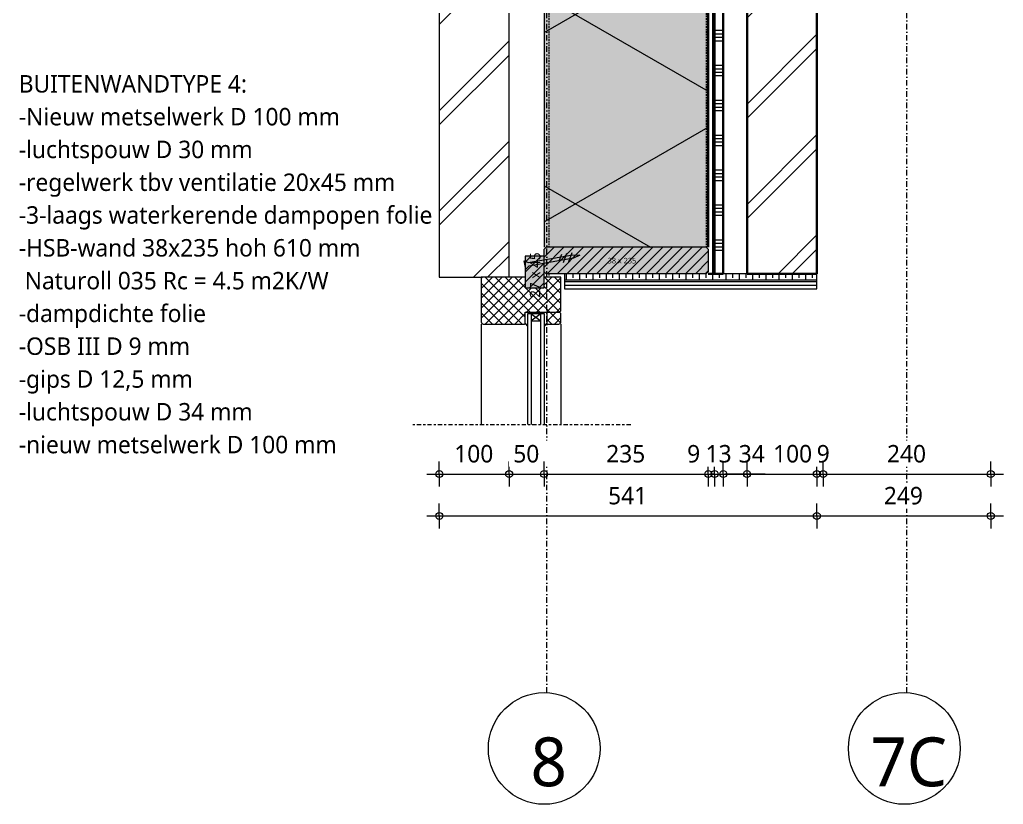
# Model space of a CAD drawing. Header units: millimetres. Extents: x 1789 to 13769, y 2055 to 27197.
# Drawn here: x 1789 to 3197, y 17776 to 18900 of the extents above; entities that cross this region are included whole.
import ezdxf

# ---------------------------------------------------------------- set-up
doc = ezdxf.new("R2010")
doc.units = ezdxf.units.MM
for name, pattern in [('MV_center', [15, 6, -3, 3, -3]), ('MV_hidden', [3.75, 2.5, -1.25]), ('MV_stramien', [16, 8, -4, 0, -4])]:
    doc.linetypes.add(name, pattern=pattern)
for name, color, linetype, lineweight in [('A-ANNO-DIMS', 211, 'Continuous', 13), ('A-ANNO-DIMS-10', 211, 'Continuous', 13), ('A-ANNO-NOTE', 131, 'Continuous', 18), ('A-DETL', 90, 'Continuous', 13), ('A-DETL-GENF', 92, 'Continuous', 18), ('A-DETL-MEDM', 33, 'Continuous', 18), ('G-ANNO-TEXT', 231, 'Continuous', 13)]:
    doc.layers.add(name, color=color, linetype=linetype, lineweight=lineweight)
doc.styles.add('Segoe UI', font='segoeui.ttf', dxfattribs={"height": 8})
doc.styles.add('Segoe UI_1', font='segoeui.ttf', dxfattribs={"height": 15})
doc.styles.add('Segoe UI_2', font='segoeui.ttf', dxfattribs={"height": 25})
doc.styles.add('Segoe UI_3', font='segoeui.ttf', dxfattribs={"height": 70})
doc.styles.add('Segoe UI_B', font='segoeui.ttf', dxfattribs={"height": 25})
doc.dimstyles.new('2_5_mm_1', dxfattribs={"dimscale": 304.8, "dimtxt": 26.184099, "dimasz": 0.032808, "dimexe": 0.059055, "dimexo": 0.0625, "dimgap": 0.029528, "dimtad": 1, "dimdec": 0, "dimzin": 0, "dimdsep": 46, "dimtxsty": 'Segoe UI_2', "dimblk1": 'DOTBLANK', "dimblk2": 'DOTBLANK', "dimsah": 1, "dimcen": 0.09, "dimdle": 0.059055, "dimazin": 0, "dimtfac": 1, "dimtdec": 4, "dimtix": 1, "dimtmove": 0, "dimatfit": 3, "dimfxl": 0.059055, "dimfxlon": 1, "dimtvp": 1, "dimtfill": 1, "dimtolj": 1, "dimtzin": 0, "dimarcsym": 2})
doc.dimstyles.new('2_5_mm_2', dxfattribs={"dimscale": 304.8, "dimtxt": 26.184099, "dimasz": 0.032808, "dimexe": 0.059055, "dimexo": 0.0625, "dimgap": 0.029528, "dimtad": 1, "dimdec": 0, "dimzin": 0, "dimdsep": 46, "dimtxsty": 'Segoe UI_2', "dimblk1": 'DOTBLANK', "dimblk2": 'DOTBLANK', "dimsah": 1, "dimcen": 0.09, "dimdle": 0.059055, "dimazin": 0, "dimtfac": 1, "dimtdec": 4, "dimtix": 1, "dimtmove": 1, "dimatfit": 3, "dimfxl": 0.059055, "dimfxlon": 1, "dimtvp": 1, "dimtfill": 1, "dimtolj": 1, "dimtzin": 0, "dimarcsym": 2})
doc.dimstyles.new('2_5_mm_3', dxfattribs={"dimscale": 304.8, "dimtxt": 26.184099, "dimasz": 0.032808, "dimexe": 0.059055, "dimexo": 0.0625, "dimgap": 0.029528, "dimtad": 1, "dimdec": 0, "dimzin": 0, "dimdsep": 46, "dimtxsty": 'Segoe UI_2', "dimblk1": 'DOTBLANK', "dimblk2": 'DOTBLANK', "dimsah": 1, "dimcen": 0.09, "dimdle": 0.059055, "dimazin": 0, "dimtfac": 1, "dimtdec": 4, "dimtix": 1, "dimtmove": 2, "dimatfit": 3, "dimfxl": 0.059055, "dimfxlon": 1, "dimtvp": 1, "dimtfill": 1, "dimtolj": 1, "dimtzin": 0, "dimarcsym": 2})
pattern_1 = [(90, (0, 0), (-19.05, 1e-15), []), (90, (9.525, 0), (-19.05, 1e-15), [9.525, -4.762])]
pattern_2 = [(0, (0, 20), (0, 50), []), (0, (0, 25), (0, 50), []), (0, (0, 30), (0, 50), []), (0, (0, 35), (0, 50), [])]
pattern_3 = [(45, (0, 0), (-7.071068, 7.071068), []), (135, (0, 0), (-7.071068, -7.071068), [])]

# ---------------------------------------------------------------- blocks, each defined once
blk = doc.blocks.new('42 isolatie - Type 1-3773429-Details Restauratie 1-10')
at = {"layer": 'A-DETL-GENF'}
h = blk.add_hatch(color=256, dxfattribs=at)
h.paths.add_polyline_path([(38.3, 3.6), (38.3, 0.8), (538.8, 0.8), (538.8, 235.8), (38.3, 235.8), (38.3, 183.2)])
h.paths.add_polyline_path([(576.8, 0.8), (1129.8, 0.8), (1129.8, 235.8), (576.8, 235.8), (576.8, 3.6)])
at = {"layer": 'A-DETL-GENF', "lineweight": 13}
h = blk.add_hatch(dxfattribs=at)
h.set_pattern_fill('FP_20', color=256, style=0, pattern_type=2)
h.set_pattern_definition([(60, (-1986.72, 235.79), (-203.516, 117.5), []), (120, (-1986.72, 235.79), (-203.516, -117.5), [])])
h.paths.add_polyline_path([(38.3, 3.6), (38.3, 0.8), (538.8, 0.8), (538.8, 235.8), (38.3, 235.8), (38.3, 183.2)])
h.paths.add_polyline_path([(576.8, 0.8), (1129.8, 0.8), (1129.8, 235.8), (576.8, 235.8), (576.8, 3.6)])
at = {"layer": 'A-DETL-GENF'}
for p, q in [((535.3, 235.8), (38.3, 235.8)), ((535.3, 235.8), (38.3, 235.8)), ((1122.8, 235.8), (580.3, 235.8)), ((1122.8, 235.8), (580.3, 235.8)), ((1129.8, 233), (1129.8, 235.8)), ((1129.8, 3.6), (1129.8, 233)), ((38.3, 0.8), (538.8, 0.8)), ((38.3, 0.8), (538.8, 0.8)), ((576.8, 0.8), (1129.8, 0.8)), ((576.8, 0.8), (1129.8, 0.8)), ((1129.8, 0.8), (1129.8, 3.6))]:
    blk.add_line(p, q, dxfattribs=at)
blk = doc.blocks.new('31 ruit - Type 1-3307030-Details Restauratie 1-10')
at = {"layer": 'A-DETL-GENF', "lineweight": 13}
for p, q in [((0, 0), (0, -24)), ((158.6, 0), (0, 0)), ((158.6, -5), (0, -5)), ((0, -5), (10, -19)), ((0, -19), (10, -5)), ((10, -19), (10, -5)), ((0, -19), (158.6, -19)), ((0, -24), (158.6, -24))]:
    blk.add_line(p, q, dxfattribs=at)
blk = doc.blocks.new('NLRS_00_DI_maskeer - Type 1-4234652-Details Restauratie 1-10')
at = {"layer": 'A-DETL-GENF', "linetype": 'MV_center'}
blk.add_line((214, 0), (-100, 0), dxfattribs=at)
blk = doc.blocks.new('00 hout_rechthoekig_sls - SLS 38x235-V27-Details Restauratie 1-10')
at = {"layer": 'A-DETL-GENF'}
blk.add_hatch(color=256, dxfattribs=at).paths.add_polyline_path([(232.2, 38), (2.8, 38), (0, 35.2), (0, 2.8), (2.8, 0), (232.2, 0), (235, 2.8), (235, 35.2)])
at = {"layer": 'A-DETL-MEDM', "lineweight": 13}
h = blk.add_hatch(dxfattribs=at)
h.set_pattern_fill('FP_62', color=256, style=0, pattern_type=2)
h.set_pattern_definition([(225, (2774.751, 18574.273), (7.071068, -7.071068), [])])
h.paths.add_polyline_path([(232.2, 38), (2.8, 38), (0, 35.2), (0, 2.8), (2.8, 0), (232.2, 0), (235, 2.8), (235, 35.2)])
at = {"layer": 'A-DETL-MEDM'}
for p, q in [((0, 35.2), (2.8, 38)), ((0, 35.2), (2.8, 38)), ((0, 2.8), (0, 35.2)), ((2.8, 38), (232.2, 38)), ((232.2, 38), (235, 35.2)), ((232.2, 38), (235, 35.2)), ((2.8, 0), (0, 2.8)), ((2.8, 0), (0, 2.8)), ((2.8, 0), (232.2, 0)), ((235, 2.8), (232.2, 0)), ((232.2, 0), (235, 2.8)), ((235, 13), (235, 2.8))]:
    blk.add_line(p, q, dxfattribs=at)
blk = doc.blocks.new('00 hout_rechthoekig_sls - Vuren 27x45-V28-Details Restauratie 1-10')
at = {"layer": 'A-DETL-GENF', "lineweight": 13}
blk.add_hatch(color=256, dxfattribs=at).paths.add_polyline_path([(45, 0), (45, 27), (0, 27), (0, 0)])
at = {"layer": 'A-DETL-MEDM', "lineweight": 13}
h = blk.add_hatch(dxfattribs=at)
h.set_pattern_fill('FP_63', color=256, style=0, pattern_type=2)
h.set_pattern_definition([(135, (18561.273, -2512.751), (-7.071068, -7.071068), [])])
h.paths.add_polyline_path([(45, 0), (45, 27), (0, 27), (0, 0)])
at = {"layer": 'A-DETL-MEDM'}
for p, q in [((45, 27), (0, 27)), ((0, 27), (0, 0)), ((45, 27), (0, 27)), ((45, 0), (45, 27)), ((45, 0), (45, 27)), ((45, 0), (45, 27)), ((0, 0), (45, 0))]:
    blk.add_line(p, q, dxfattribs=at)
blk = doc.blocks.new('28 schroef - 5_0x80-4440999-Details Restauratie 1-10')
at = {"layer": 'A-DETL-GENF', "lineweight": 13}
h = blk.add_hatch(dxfattribs=at)
h.set_pattern_fill('FP_64', color=256, style=0, pattern_type=2)
h.set_pattern_definition([(240, (0, 0), (-11.2583, 6.5), [])])
h.paths.add_polyline_path([(50, -6), (70, -6), (70, 6), (50, 6)])
h = blk.add_hatch(dxfattribs=at)
h.set_pattern_fill('FP_65', color=256, style=0, pattern_type=2)
h.set_pattern_definition([(240, (7.5, 0), (-11.2583, 6.5), [])])
h.paths.add_polyline_path([(50, -6), (70, -6), (70, 6), (50, 6)])
for p, q in [((0, -6), (0, 6)), ((0, 6), (5, 2.5)), ((5, 2.5), (70, 2.5)), ((70, 2.5), (80, 0)), ((80, 0), (70, -2.5)), ((5, -2.5), (0, -6)), ((70, -2.5), (5, -2.5))]:
    blk.add_line(p, q, dxfattribs=at)
blk = doc.blocks.new('DIMBLOCK13-Details Restauratie 1-10')
at = {"layer": 'A-ANNO-DIMS-10'}
for p, q in [((2389.8, 18249.5), (2389.8, 18267.5)), ((2489.8, 18249.5), (2489.8, 18267.5)), ((2371.8, 18249.5), (2489.8, 18249.5)), ((2389.8, 18249.5), (2389.8, 18231.5)), ((2489.8, 18249.5), (2489.8, 18231.5))]:
    blk.add_line(p, q, dxfattribs=at)
for centre in [(2389.8, 18249.5), (2489.8, 18249.5)]:
    blk.add_circle(centre, 5, dxfattribs=at)
at = {"layer": 'A-ANNO-DIMS-10', "color": 0, "insert": (2411.2, 18291.1), "char_height": 25, "width": 68.555, "attachment_point": 1, "line_spacing_factor": 1.142579, "style": 'Segoe UI_2', "bg_fill": 3, "box_fill_scale": 1.25, "bg_fill_color": 9, "bg_fill_true_color": 13158600, "bg_fill_transparency": 0}
blk.add_mtext('100', dxfattribs=at)
blk = doc.blocks.new('_DotBlank')
at = {"color": 0, "linetype": 'ByBlock', "lineweight": -2}
blk.add_line((-0.5, 0), (-1, 0), dxfattribs=at)
blk.add_circle((0, 0), 0.5, dxfattribs=at)
blk = doc.blocks.new('DIMBLOCK14-Details Restauratie 1-10')
at = {"layer": 'A-ANNO-DIMS-10'}
for p, q in [((2489.8, 18249.5), (2489.8, 18267.5)), ((2539.8, 18249.5), (2539.8, 18267.5)), ((2489.8, 18249.5), (2539.8, 18249.5)), ((2489.8, 18249.5), (2489.8, 18231.5)), ((2539.8, 18249.5), (2539.8, 18231.5))]:
    blk.add_line(p, q, dxfattribs=at)
for centre in [(2489.8, 18249.5), (2539.8, 18249.5)]:
    blk.add_circle(centre, 5, dxfattribs=at)
at = {"layer": 'A-ANNO-DIMS-10', "color": 0, "insert": (2495.7, 18291.1), "char_height": 25, "width": 45.703, "attachment_point": 1, "line_spacing_factor": 1.142579, "style": 'Segoe UI_2', "bg_fill": 3, "box_fill_scale": 1.25, "bg_fill_color": 9, "bg_fill_true_color": 13158600, "bg_fill_transparency": 0}
blk.add_mtext('50', dxfattribs=at)
blk = doc.blocks.new('DIMBLOCK15-Details Restauratie 1-10')
at = {"layer": 'A-ANNO-DIMS-10'}
for p, q in [((2539.8, 18249.5), (2539.8, 18267.5)), ((2774.8, 18249.5), (2774.8, 18267.5)), ((2539.8, 18249.5), (2774.8, 18249.5)), ((2539.8, 18249.5), (2539.8, 18231.5)), ((2774.8, 18249.5), (2774.8, 18231.5))]:
    blk.add_line(p, q, dxfattribs=at)
for centre in [(2539.8, 18249.5), (2774.8, 18249.5)]:
    blk.add_circle(centre, 5, dxfattribs=at)
at = {"layer": 'A-ANNO-DIMS-10', "color": 0, "insert": (2628.7, 18291.1), "char_height": 25, "width": 68.555, "attachment_point": 1, "line_spacing_factor": 1.142579, "style": 'Segoe UI_2', "bg_fill": 3, "box_fill_scale": 1.25, "bg_fill_color": 9, "bg_fill_true_color": 13158600, "bg_fill_transparency": 0}
blk.add_mtext('235', dxfattribs=at)
blk = doc.blocks.new('DIMBLOCK16-Details Restauratie 1-10')
at = {"layer": 'A-ANNO-DIMS-10'}
for p, q in [((2774.8, 18249.5), (2774.8, 18267.5)), ((2783.8, 18249.5), (2783.8, 18267.5)), ((2744.6, 18249.5), (2783.6, 18249.5)), ((2774.8, 18249.5), (2783.8, 18249.5)), ((2774.8, 18249.5), (2774.8, 18231.5)), ((2783.6, 18249.5), (2779.3, 18249.5)), ((2783.8, 18249.5), (2783.8, 18231.5))]:
    blk.add_line(p, q, dxfattribs=at)
for centre in [(2774.8, 18249.5), (2783.8, 18249.5)]:
    blk.add_circle(centre, 5, dxfattribs=at)
at = {"layer": 'A-ANNO-DIMS-10', "color": 0, "insert": (2744.6, 18291.1), "char_height": 25, "width": 22.852, "attachment_point": 1, "line_spacing_factor": 1.142579, "style": 'Segoe UI_2', "bg_fill": 3, "box_fill_scale": 1.25, "bg_fill_color": 9, "bg_fill_true_color": 13158600, "bg_fill_transparency": 0}
blk.add_mtext('9', dxfattribs=at)
blk = doc.blocks.new('DIMBLOCK17-Details Restauratie 1-10')
at = {"layer": 'A-ANNO-DIMS-10'}
for p, q in [((2783.8, 18249.5), (2783.8, 18267.5)), ((2796.3, 18249.5), (2796.3, 18267.5)), ((2783.8, 18249.5), (2796.3, 18249.5)), ((2783.8, 18249.5), (2783.8, 18231.5)), ((2796.3, 18249.5), (2796.3, 18231.5))]:
    blk.add_line(p, q, dxfattribs=at)
for centre in [(2783.8, 18249.5), (2796.3, 18249.5)]:
    blk.add_circle(centre, 5, dxfattribs=at)
at = {"layer": 'A-ANNO-DIMS-10', "color": 0, "insert": (2771, 18291.1), "char_height": 25, "width": 45.703, "attachment_point": 1, "line_spacing_factor": 1.142579, "style": 'Segoe UI_2', "bg_fill": 3, "box_fill_scale": 1.25, "bg_fill_color": 9, "bg_fill_true_color": 13158600, "bg_fill_transparency": 0}
blk.add_mtext('13', dxfattribs=at)
blk = doc.blocks.new('DIMBLOCK18-Details Restauratie 1-10')
at = {"layer": 'A-ANNO-DIMS-10'}
for p, q in [((2796.3, 18249.5), (2796.3, 18267.5)), ((2830.3, 18249.5), (2830.3, 18267.5)), ((2796.3, 18249.5), (2830.3, 18249.5)), ((2796.3, 18249.5), (2796.3, 18231.5)), ((2798.4, 18249.5), (2813.3, 18249.5)), ((2856.5, 18249.5), (2798.4, 18249.5)), ((2830.3, 18249.5), (2830.3, 18231.5))]:
    blk.add_line(p, q, dxfattribs=at)
for centre in [(2796.3, 18249.5), (2830.3, 18249.5)]:
    blk.add_circle(centre, 5, dxfattribs=at)
at = {"layer": 'A-ANNO-DIMS-10', "color": 0, "insert": (2818.4, 18291.1), "char_height": 25, "width": 45.703, "attachment_point": 1, "line_spacing_factor": 1.142579, "style": 'Segoe UI_2', "bg_fill": 3, "box_fill_scale": 1.25, "bg_fill_color": 9, "bg_fill_true_color": 13158600, "bg_fill_transparency": 0}
blk.add_mtext('34', dxfattribs=at)
blk = doc.blocks.new('DIMBLOCK19-Details Restauratie 1-10')
at = {"layer": 'A-ANNO-DIMS-10'}
for p, q in [((2830.3, 18249.5), (2830.3, 18267.5)), ((2930.3, 18249.5), (2930.3, 18267.5)), ((2830.3, 18249.5), (2930.3, 18249.5)), ((2830.3, 18249.5), (2830.3, 18231.5)), ((2930.3, 18249.5), (2930.3, 18231.5))]:
    blk.add_line(p, q, dxfattribs=at)
for centre in [(2830.3, 18249.5), (2930.3, 18249.5)]:
    blk.add_circle(centre, 5, dxfattribs=at)
at = {"layer": 'A-ANNO-DIMS-10', "color": 0, "insert": (2867.6, 18291.1), "char_height": 25, "width": 68.555, "attachment_point": 1, "line_spacing_factor": 1.142579, "style": 'Segoe UI_2', "bg_fill": 3, "box_fill_scale": 1.25, "bg_fill_color": 9, "bg_fill_true_color": 13158600, "bg_fill_transparency": 0}
blk.add_mtext('100', dxfattribs=at)
blk = doc.blocks.new('DIMBLOCK20-Details Restauratie 1-10')
at = {"layer": 'A-ANNO-DIMS-10'}
for p, q in [((2930.3, 18249.5), (2930.3, 18267.5)), ((2939.3, 18249.5), (2939.3, 18267.5)), ((2930.3, 18249.5), (2939.3, 18249.5)), ((2930.3, 18249.5), (2930.3, 18231.5)), ((2939.3, 18249.5), (2939.3, 18231.5))]:
    blk.add_line(p, q, dxfattribs=at)
for centre in [(2930.3, 18249.5), (2939.3, 18249.5)]:
    blk.add_circle(centre, 5, dxfattribs=at)
at = {"layer": 'A-ANNO-DIMS-10', "color": 0, "insert": (2930.1, 18291.1), "char_height": 25, "width": 22.852, "attachment_point": 1, "line_spacing_factor": 1.142579, "style": 'Segoe UI_2', "bg_fill": 3, "box_fill_scale": 1.25, "bg_fill_color": 9, "bg_fill_true_color": 13158600, "bg_fill_transparency": 0}
blk.add_mtext('9', dxfattribs=at)
blk = doc.blocks.new('DIMBLOCK21-Details Restauratie 1-10')
at = {"layer": 'A-ANNO-DIMS-10'}
for p, q in [((2939.3, 18249.5), (2939.3, 18267.5)), ((3179.3, 18249.5), (3179.3, 18267.5)), ((2939.3, 18249.5), (3197.3, 18249.5)), ((2939.3, 18249.5), (2939.3, 18231.5)), ((3179.3, 18249.5), (3179.3, 18231.5))]:
    blk.add_line(p, q, dxfattribs=at)
for centre in [(2939.3, 18249.5), (3179.3, 18249.5)]:
    blk.add_circle(centre, 5, dxfattribs=at)
at = {"layer": 'A-ANNO-DIMS-10', "color": 0, "insert": (3030.7, 18291.1), "char_height": 25, "width": 68.555, "attachment_point": 1, "line_spacing_factor": 1.142579, "style": 'Segoe UI_2', "bg_fill": 3, "box_fill_scale": 1.25, "bg_fill_color": 9, "bg_fill_true_color": 13158600, "bg_fill_transparency": 0}
blk.add_mtext('240', dxfattribs=at)
blk = doc.blocks.new('DIMBLOCK175-Details Restauratie 1-10')
at = {"layer": 'A-ANNO-DIMS-10'}
for p, q in [((2389.8, 18189.5), (2389.8, 18207.5)), ((2930.3, 18189.5), (2930.3, 18207.5)), ((2371.8, 18189.5), (2930.3, 18189.5)), ((2389.8, 18189.5), (2389.8, 18171.5)), ((2930.3, 18189.5), (2930.3, 18171.5))]:
    blk.add_line(p, q, dxfattribs=at)
for centre in [(2389.8, 18189.5), (2930.3, 18189.5)]:
    blk.add_circle(centre, 5, dxfattribs=at)
at = {"layer": 'A-ANNO-DIMS-10', "color": 0, "insert": (2631.4, 18231.1), "char_height": 25, "width": 68.555, "attachment_point": 1, "line_spacing_factor": 1.142579, "style": 'Segoe UI_2', "bg_fill": 3, "box_fill_scale": 1.25, "bg_fill_color": 9, "bg_fill_true_color": 13158600, "bg_fill_transparency": 0}
blk.add_mtext('541', dxfattribs=at)
blk = doc.blocks.new('DIMBLOCK176-Details Restauratie 1-10')
at = {"layer": 'A-ANNO-DIMS-10'}
for p, q in [((2930.3, 18189.5), (2930.3, 18207.5)), ((3179.3, 18189.5), (3179.3, 18207.5)), ((2930.3, 18189.5), (3197.3, 18189.5)), ((2930.3, 18189.5), (2930.3, 18171.5)), ((3179.3, 18189.5), (3179.3, 18171.5))]:
    blk.add_line(p, q, dxfattribs=at)
for centre in [(2930.3, 18189.5), (3179.3, 18189.5)]:
    blk.add_circle(centre, 5, dxfattribs=at)
at = {"layer": 'A-ANNO-DIMS-10', "color": 0, "insert": (3026.2, 18231.1), "char_height": 25, "width": 68.555, "attachment_point": 1, "line_spacing_factor": 1.142579, "style": 'Segoe UI_2', "bg_fill": 3, "box_fill_scale": 1.25, "bg_fill_color": 9, "bg_fill_true_color": 13158600, "bg_fill_transparency": 0}
blk.add_mtext('249', dxfattribs=at)

msp = doc.modelspace()

# ---------------------------------------------------------------- hatches: boundary and pattern name
at = {"layer": 'A-DETL-GENF', "lineweight": 13}
h = msp.add_hatch(dxfattribs=at)
h.set_pattern_fill('FP_25', color=57, style=0, pattern_type=2)
h.set_pattern_definition([(45, (0, 0), (-71.84205, 71.84205), []), (45, (20.32, 0), (-71.84205, 71.84205), [])])
h.paths.add_polyline_path([(2389.8, 18531.3), (2489.8, 18531.3), (2489.8, 19741.8), (2830.3, 19741.8), (2830.3, 19521.8), (2930.3, 19521.8), (2930.3, 19841.8), (2389.8, 19841.8), (2389.8, 18623.5)])
h.paths.add_polyline_path([(2830.3, 18536.3), (2930.3, 18536.3), (2930.3, 19501.8), (2830.3, 19501.8), (2830.3, 19058.5)])
h = msp.add_hatch(dxfattribs=at)
h.set_pattern_fill('FP_3', color=250, style=0, pattern_type=2)
h.set_pattern_definition(pattern_1)
h.paths.add_polyline_path([(2783.8, 18536.3), (2783.8, 19703.8), (2774.8, 19703.8), (2774.8, 18536.3)])
h = msp.add_hatch(dxfattribs=at)
h.set_pattern_fill('FP_34', color=253, style=0, pattern_type=2)
h.set_pattern_definition(pattern_2)
h.paths.add_polyline_path([(2796.3, 18536.3), (2796.3, 19703.8), (2783.8, 19703.8), (2783.8, 18536.3)])
h = msp.add_hatch(dxfattribs=at)
h.set_pattern_fill('FP_3', color=250, style=0, pattern_type=2)
h.set_pattern_definition(pattern_1)
h.paths.add_polyline_path([(2830.3, 18527.3), (2930.3, 18527.3), (2930.3, 18536.3), (2568.8, 18536.3), (2568.8, 18527.3), (2799, 18527.3)])
h = msp.add_hatch(dxfattribs=at)
h.set_pattern_fill('FP_21', color=250, style=0, pattern_type=2)
h.set_pattern_definition(pattern_3)
h.paths.add_polyline_path([(2511.8, 18464.3), (2512.5, 18464.6), (2512.7, 18465), (2512.8, 18465.3), (2512.8, 18481.3), (2561.5, 18481.4), (2562.3, 18481.7), (2562.9, 18482.2), (2563.3, 18482.8), (2563.6, 18483.5), (2563.8, 18484.3), (2563.8, 18531.3), (2539.8, 18531.3), (2539.8, 18516.3), (2512.8, 18516.3), (2512.8, 18531.3), (2449.8, 18531.3), (2449.9, 18466.5), (2450.2, 18465.8), (2450.6, 18465.2), (2451.3, 18464.7), (2452, 18464.4), (2452.8, 18464.3)])
h = msp.add_hatch(dxfattribs=at)
h.set_pattern_fill('FP_34', color=253, style=0, pattern_type=2)
h.set_pattern_definition(pattern_2)
h.paths.add_polyline_path([(2930.3, 18514.8), (2930.3, 18527.3), (2568.8, 18527.3), (2568.8, 18514.8), (2799, 18514.8)])
h = msp.add_hatch(dxfattribs=at)
h.set_pattern_fill('FP_21', color=250, style=0, pattern_type=2)
h.set_pattern_definition(pattern_3)
h.paths.add_polyline_path([(2543.8, 18464.3), (2561.5, 18464.4), (2562.3, 18464.7), (2562.9, 18465.2), (2563.3, 18465.8), (2563.6, 18466.5), (2563.8, 18467.3), (2563.6, 18479.1), (2563.3, 18479.8), (2562.9, 18480.4), (2562.3, 18480.9), (2561.5, 18481.2), (2560.7, 18481.3), (2543.8, 18481.3)])

# ---------------------------------------------------------------- linework, layer by layer
at = {"layer": 'A-DETL', "linetype": 'MV_stramien', "lineweight": 18}
for p, q in [((2543.8, 17936.4), (2543.8, 20483.2)), ((3059.3, 17936.4), (3059.3, 20483.2))]:
    msp.add_line(p, q, dxfattribs=at)
at = {"layer": 'A-DETL', "lineweight": 18}
for p, q in [((2389.8, 19841.8), (2389.8, 18531.3)), ((2489.8, 18531.3), (2489.8, 19741.8)), ((2568.8, 18536.3), (2568.8, 18527.3)), ((2930.3, 18536.3), (2774.8, 18536.3)), ((2930.3, 18527.3), (2930.3, 18536.3)), ((2389.8, 18531.3), (2449.8, 18531.3)), ((2930.3, 18527.3), (2568.8, 18527.3)), ((2568.8, 18527.3), (2568.8, 18514.8)), ((2930.3, 18514.8), (2930.3, 18527.3)), ((2568.8, 18514.8), (2930.3, 18514.8)), ((2449.8, 18464.3), (2449.8, 18320.2)), ((2563.8, 18464.3), (2563.8, 18320.2))]:
    msp.add_line(p, q, dxfattribs=at)
at = {"layer": 'A-DETL', "lineweight": 35}
for p, q in [((2783.8, 19703.8), (2783.8, 18536.3)), ((2796.3, 18536.3), (2796.3, 19703.8)), ((2830.3, 19501.8), (2830.3, 18536.3)), ((2930.3, 18536.3), (2930.3, 19501.8)), ((2774.8, 19074.8), (2774.8, 18574.3)), ((2774.8, 18536.3), (2783.8, 18536.3)), ((2783.8, 18536.3), (2796.3, 18536.3)), ((2830.3, 18536.3), (2930.3, 18536.3))]:
    msp.add_line(p, q, dxfattribs=at)
at = {"layer": 'A-DETL', "linetype": 'MV_hidden', "lineweight": 18}
for p, q in [((2546.8, 19074.8), (2546.8, 18574.3)), ((2771.8, 19074.8), (2771.8, 18574.3)), ((2546.8, 18536.3), (2546.8, 18531.3))]:
    msp.add_line(p, q, dxfattribs=at)
at = {"layer": 'A-DETL'}
for p, q in [((2449.8, 18531.3), (2449.8, 18467.3)), ((2512.8, 18531.3), (2449.8, 18531.3)), ((2563.8, 18531.3), (2539.8, 18531.3)), ((2563.8, 18484.3), (2563.8, 18531.3)), ((2512.8, 18465.3), (2512.8, 18481.3)), ((2512.8, 18481.3), (2560.8, 18481.3)), ((2543.8, 18481.3), (2543.8, 18464.3)), ((2563.8, 18467.3), (2563.8, 18478.3)), ((2452.8, 18464.3), (2511.8, 18464.3)), ((2512.8, 18465.3), (2516.2, 18461.1)), ((2540.2, 18461.1), (2543.8, 18465.3)), ((2543.8, 18464.3), (2560.8, 18464.3))]:
    msp.add_line(p, q, dxfattribs=at)
at = {"layer": 'A-DETL', "lineweight": 18}
for centre in [(2540, 17856.5), (3055.5, 17856.5)]:
    msp.add_circle(centre, 80, dxfattribs=at)
at = {"layer": 'A-DETL'}
for centre, radius, start, end in [((2560.8, 18484.3), 3, 270, 360), ((2560.8, 18478.3), 3, 0, 90), ((2452.8, 18467.3), 3.01, 180, 270), ((2511.8, 18465.3), 1, 270, 0), ((2560.8, 18467.3), 3, 270, 0)]:
    msp.add_arc(centre, radius, start, end, dxfattribs=at)

# ---------------------------------------------------------------- block references
at = {"layer": 'A-DETL-GENF', "rotation": 89.9999999999992}
msp.add_blockref('42 isolatie - Type 1-3773429-Details Restauratie 1-10', (2775.6, 18536), dxfattribs=at)
at = {"layer": 'A-DETL-GENF', "lineweight": 13}
for name, p, rotation in [('28 schroef - 5_0x80-4440999-Details Restauratie 1-10', (2512.4, 18548.9), 9.999999999998913), ('31 ruit - Type 1-3307030-Details Restauratie 1-10', (2540.2, 18478.9), 270)]:
    msp.add_blockref(name, p, dxfattribs=dict(at, rotation=rotation))
at = {"layer": 'A-DETL-GENF', "linetype": 'MV_center'}
msp.add_blockref('NLRS_00_DI_maskeer - Type 1-4234652-Details Restauratie 1-10', (2449.8, 18320.2), dxfattribs=at)
at = {"layer": 'A-DETL-MEDM', "lineweight": 13, "rotation": 270.0000000000009}
msp.add_blockref('00 hout_rechthoekig_sls - Vuren 27x45-V28-Details Restauratie 1-10', (2512.8, 18561.3), dxfattribs=at)
at = {"layer": 'A-DETL-MEDM', "rotation": 180}
msp.add_blockref('00 hout_rechthoekig_sls - SLS 38x235-V27-Details Restauratie 1-10', (2774.8, 18574.3), dxfattribs=at)

# ---------------------------------------------------------------- texts
at = {"layer": 'A-ANNO-NOTE', "lineweight": 13, "insert": (2519.4, 18501.8), "char_height": 15, "width": 80.97, "attachment_point": 1, "rotation": 90, "style": 'Segoe UI_1'}
msp.add_mtext('27 x 45', dxfattribs=at)
at = {"layer": 'A-ANNO-NOTE', "lineweight": 13, "insert": (2630.9, 18559.1), "char_height": 8, "width": 55.316, "attachment_point": 1, "style": 'Segoe UI'}
msp.add_mtext('38 x 235', dxfattribs=at)
at = {"layer": 'G-ANNO-TEXT', "color": 7, "attachment_point": 1}
for s, insert, char_height, width, style in [('BUITENWANDTYPE 4:', (1787.7, 18820.8), 25, 436.118, 'Segoe UI_B'), ('-Nieuw metselwerk D 100 mm', (1787.7, 18773.8), 25, 570, 'Segoe UI_2'), ('-luchtspouw D 30 mm', (1787.7, 18726.9), 25, 416.877, 'Segoe UI_2'), ('-regelwerk tbv ventilatie 20x45 mm', (1787.7, 18679.9), 25, 663.797, 'Segoe UI_2'), ('-3-laags waterkerende dampopen folie', (1787.7, 18633), 25, 730.337, 'Segoe UI_2'), ('-HSB-wand 38x235 hoh 610 mm', (1787.7, 18586), 25, 611.688, 'Segoe UI_2'), (' Naturoll 035 Rc = 4.5 m2K/W', (1787.7, 18539), 25, 565.19, 'Segoe UI_2'), ('-dampdichte folie', (1787.7, 18492.1), 25, 334.304, 'Segoe UI_2'), ('-OSB III D 9 mm', (1787.7, 18445.1), 25, 303.84, 'Segoe UI_2'), ('-gips D 12,5 mm', (1787.7, 18398.1), 25, 312.658, 'Segoe UI_2'), ('-luchtspouw D 34 mm', (1787.7, 18351.2), 25, 416.877, 'Segoe UI_2'), ('-nieuw metselwerk D 100 mm', (1787.7, 18304.2), 25, 561.983, 'Segoe UI_2'), ('8', (2520.4, 17872.3), 70, 65.738, 'Segoe UI_3'), ('7C', (3006.9, 17872.3), 70, 141.097, 'Segoe UI_3')]:
    msp.add_mtext(s, dxfattribs=dict(at, insert=insert, char_height=char_height, width=width, style=style))

# ---------------------------------------------------------------- dimensions: what is measured, and where the dimension line sits
at = {"layer": 'A-ANNO-DIMS'}
dim = msp.add_linear_dim(base=(2489.8, 18249.5), p1=(2389.8, 18267.5), p2=(2489.8, 18267.5), dimstyle='2_5_mm_1', override={"dimpost": '<>', "dimfxl": 100}, dxfattribs=at)
dim.commit()
dim.dimension.update_dxf_attribs({"geometry": 'DIMBLOCK13-Details Restauratie 1-10', "text_midpoint": (2439.8, 18271.5)})

# ---------------------------------------------------------------- next in the draw order: dimensions: what is measured, and where the dimension line sits
dim = msp.add_linear_dim(base=(2539.8, 18249.5), p1=(2489.8, 18267.5), p2=(2539.8, 18267.5), dimstyle='2_5_mm_1', override={"dimpost": '<>', "dimfxl": 50}, dxfattribs=at)
dim.commit()
dim.dimension.update_dxf_attribs({"geometry": 'DIMBLOCK14-Details Restauratie 1-10', "text_midpoint": (2514.8, 18271.5)})

# ---------------------------------------------------------------- next in the draw order: dimensions: what is measured, and where the dimension line sits
dim = msp.add_linear_dim(base=(2774.8, 18249.5), p1=(2539.8, 18267.5), p2=(2774.8, 18267.5), dimstyle='2_5_mm_1', override={"dimpost": '<>', "dimfxl": 235}, dxfattribs=at)
dim.commit()
dim.dimension.update_dxf_attribs({"geometry": 'DIMBLOCK15-Details Restauratie 1-10', "text_midpoint": (2657.3, 18271.5)})

# ---------------------------------------------------------------- next in the draw order: dimensions: what is measured, and where the dimension line sits
dim = msp.add_linear_dim(base=(2783.8, 18249.5), p1=(2774.8, 18267.5), p2=(2783.8, 18267.5), dimstyle='2_5_mm_2', override={"dimpost": '<>', "dimfxl": 9}, dxfattribs=at)
dim.commit()
dim.dimension.update_dxf_attribs({"geometry": 'DIMBLOCK16-Details Restauratie 1-10', "text_midpoint": (2756, 18274.5), "dimtype": 160})

# ---------------------------------------------------------------- next in the draw order: dimensions: what is measured, and where the dimension line sits
dim = msp.add_linear_dim(base=(2796.2509042, 18249.5314284), p1=(2783.7509042, 18267.5314284), p2=(2796.2509042, 18267.5314284), dimstyle='2_5_mm_1', override={"dimpost": '<>', "dimfxl": 12.5}, dxfattribs=at)
dim.commit()
dim.dimension.update_dxf_attribs({"geometry": 'DIMBLOCK17-Details Restauratie 1-10', "text_midpoint": (2790.0009042, 18271.5282904)})

# ---------------------------------------------------------------- next in the draw order: dimensions: what is measured, and where the dimension line sits
dim = msp.add_linear_dim(base=(2830.3, 18249.5), p1=(2796.3, 18267.5), p2=(2830.3, 18267.5), dimstyle='2_5_mm_2', override={"dimpost": '<>', "dimfxl": 34}, dxfattribs=at)
dim.commit()
dim.dimension.update_dxf_attribs({"geometry": 'DIMBLOCK18-Details Restauratie 1-10', "text_midpoint": (2841.3, 18274.5), "dimtype": 160})

# ---------------------------------------------------------------- next in the draw order: dimensions: what is measured, and where the dimension line sits
dim = msp.add_linear_dim(base=(2930.3, 18249.5), p1=(2830.3, 18267.5), p2=(2930.3, 18267.5), dimstyle='2_5_mm_3', override={"dimpost": '<>', "dimfxl": 100}, dxfattribs=at)
dim.commit()
dim.dimension.update_dxf_attribs({"geometry": 'DIMBLOCK19-Details Restauratie 1-10', "text_midpoint": (2901.8, 18274.5), "dimtype": 160})

# ---------------------------------------------------------------- next in the draw order: dimensions: what is measured, and where the dimension line sits
dim = msp.add_linear_dim(base=(2939.3, 18249.5), p1=(2930.3, 18267.5), p2=(2939.3, 18267.5), dimstyle='2_5_mm_3', override={"dimpost": '<>', "dimfxl": 9}, dxfattribs=at)
dim.commit()
dim.dimension.update_dxf_attribs({"geometry": 'DIMBLOCK20-Details Restauratie 1-10', "text_midpoint": (2941.6, 18274.5), "dimtype": 160})

# ---------------------------------------------------------------- next in the draw order: dimensions: what is measured, and where the dimension line sits
dim = msp.add_linear_dim(base=(3179.3, 18249.5), p1=(2939.3, 18267.5), p2=(3179.3, 18267.5), dimstyle='2_5_mm_1', override={"dimpost": '<>', "dimfxl": 240}, dxfattribs=at)
dim.commit()
dim.dimension.update_dxf_attribs({"geometry": 'DIMBLOCK21-Details Restauratie 1-10', "text_midpoint": (3059.3, 18271.5)})

# ---------------------------------------------------------------- next in the draw order: dimensions: what is measured, and where the dimension line sits
dim = msp.add_linear_dim(base=(2930.2509042, 18189.5314284), p1=(2389.7509042, 18207.5314284), p2=(2930.2509042, 18207.5314284), dimstyle='2_5_mm_1', override={"dimpost": '<>', "dimfxl": 540.5}, dxfattribs=at)
dim.commit()
dim.dimension.update_dxf_attribs({"geometry": 'DIMBLOCK175-Details Restauratie 1-10', "text_midpoint": (2660.0009042, 18211.5282904)})

# ---------------------------------------------------------------- next in the draw order: dimensions: what is measured, and where the dimension line sits
dim = msp.add_linear_dim(base=(3179.3, 18189.5), p1=(2930.3, 18207.5), p2=(3179.3, 18207.5), dimstyle='2_5_mm_1', override={"dimpost": '<>', "dimfxl": 249}, dxfattribs=at)
dim.commit()
dim.dimension.update_dxf_attribs({"geometry": 'DIMBLOCK176-Details Restauratie 1-10', "text_midpoint": (3054.8, 18211.5)})

doc.saveas('drawing.dxf')
